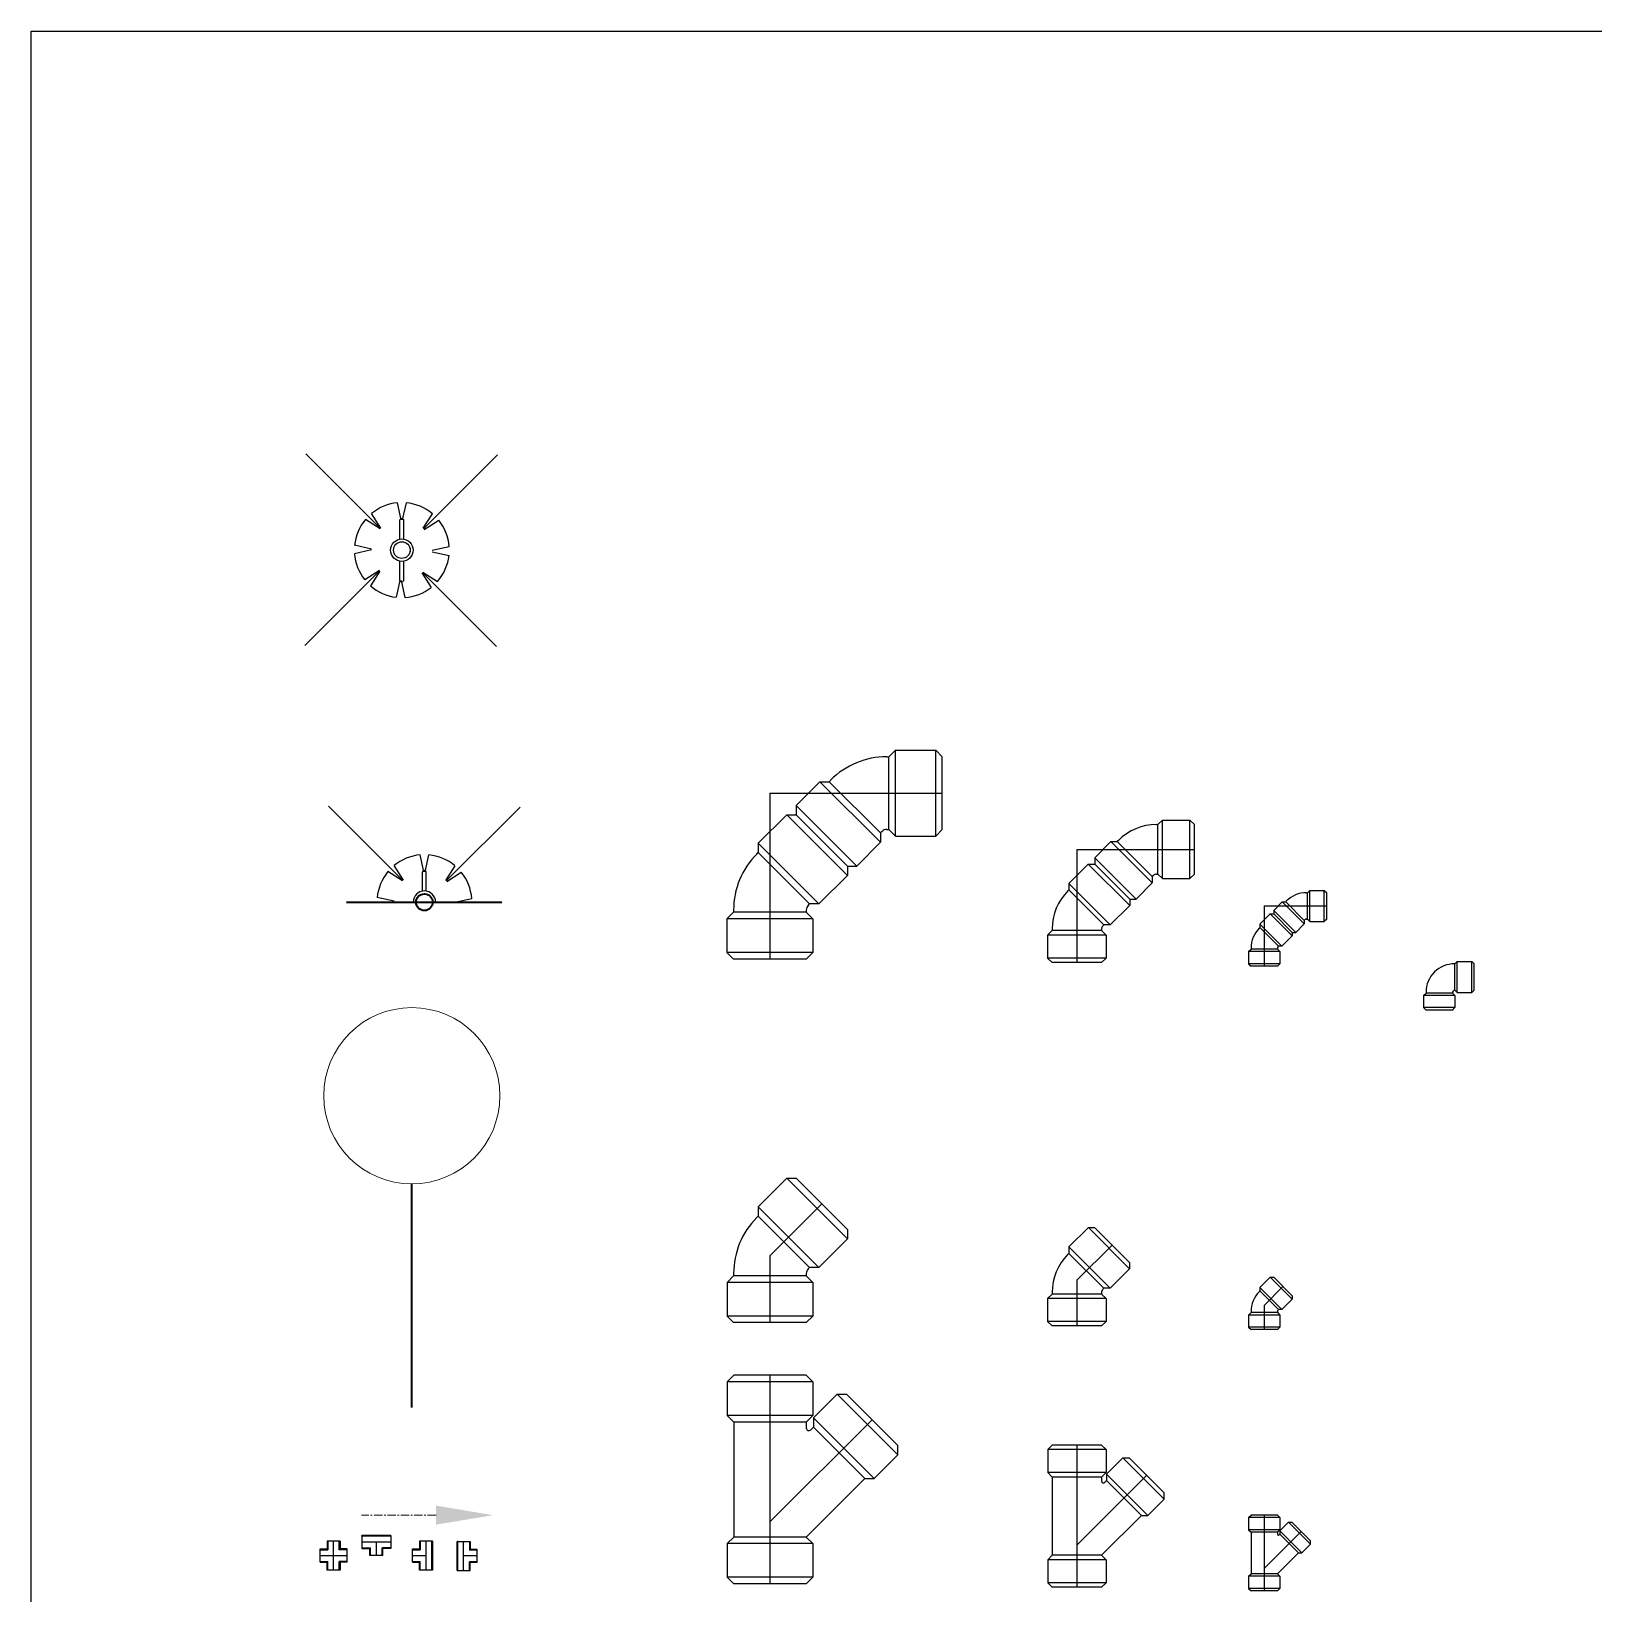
# Model space of a CAD drawing. Header units: millimetres. Extents: x -8500 to 104886, y -7800 to 56500.
# Drawn here: x 90397 to 92765, y 30811 to 33178 of the extents above; entities that cross this region are included whole.
import ezdxf

# ---------------------------------------------------------------- set-up
doc = ezdxf.new("R2010")
doc.units = ezdxf.units.MM
doc.header["$LTSCALE"] = 10
doc.linetypes.add('CENTER', pattern=[2, 1.25, -0.25, 0.25, -0.25])
for name, color, linetype, lineweight in [('CORRIDOR 1', 7, 'Continuous', 40), ('SH-SPRINKLAR', 1, 'Continuous', 30), ('WALL ROOM 22', 8, 'Continuous', 0), ('WWP', 82, 'CENTER', 13)]:
    doc.layers.add(name, color=color, linetype=linetype, lineweight=lineweight)
for name, color, linetype in [('ELBOW 45 - 110', 7, 'Continuous'), ('ELBOW 45-75', 7, 'Continuous'), ('Y TEE 110', 7, 'Continuous'), ('Y TEE 75', 7, 'Continuous')]:
    doc.layers.add(name, color=color, linetype=linetype)

# ---------------------------------------------------------------- blocks, each defined once
blk = doc.blocks.new('ELBOW 45 75')
at = {"layer": 'ELBOW 45-75'}
for p, q in [((30777.9, -29988.2), (30807.4, -29958.8)), ((30870, -30021.5), (30807.4, -29958.8)), ((30807.4, -29958.8), (30817, -29958.8)), ((30870, -30011.9), (30817, -29958.8)), ((30840.6, -30050.9), (30777.9, -29988.2)), ((30777.9, -29988.2), (30777.9, -29997.9)), ((30776.5, -29999.3), (30777.9, -29997.9)), ((30831, -30050.9), (30777.9, -29997.9)), ((30870, -30011.9), (30870, -30021.5)), ((30840.6, -30050.9), (30870, -30021.5)), ((30745.7, -30066.4), (30752.5, -30059.6)), ((30752.5, -30057.2), (30752.5, -30059.6)), ((30827.5, -30059.6), (30752.5, -30059.6)), ((30827.5, -30057.2), (30827.5, -30059.6)), ((30827.5, -30059.6), (30834.3, -30066.4)), ((30829.5, -30052.4), (30831, -30050.9)), ((30840.6, -30050.9), (30831, -30050.9)), ((30834.3, -30066.4), (30745.7, -30066.4)), ((30745.7, -30066.4), (30745.7, -30101.2)), ((30834.3, -30066.4), (30834.3, -30101.2)), ((30834.3, -30101.2), (30745.7, -30101.2)), ((30745.7, -30101.2), (30752.5, -30108)), ((30827.5, -30108), (30752.5, -30108)), ((30827.5, -30108), (30834.3, -30101.2))]:
    blk.add_line(p, q, dxfattribs=at)
at = {"layer": 'ELBOW 45-75', "color": 253}
blk.add_line((30790, -30038.8), (30843.5, -29985.3), dxfattribs=at)
at = {"layer": 'ELBOW 45-75', "color": 252}
blk.add_line((30790, -30038.8), (30790, -30108), dxfattribs=at)
at = {"layer": 'ELBOW 45-75'}
for radius in [81.8, 6.82]:
    blk.add_arc((30834.3, -30057.2), radius, 135, 180, dxfattribs=at)
blk = doc.blocks.new('y tee 110')
at = {"layer": 'Y TEE 110'}
for p, q in [((33336.7, -27550.3), (33346.7, -27540.3)), ((33336.7, -27550.3), (33336.7, -27601.3)), ((33466.7, -27550.3), (33336.7, -27550.3)), ((33456.7, -27540.3), (33346.7, -27540.3)), ((33456.7, -27540.3), (33466.7, -27550.3)), ((33466.7, -27550.3), (33466.7, -27601.3)), ((33467.4, -27604.8), (33503.5, -27568.8)), ((33503.5, -27568.8), (33517.6, -27568.8)), ((33503.5, -27568.8), (33595.4, -27660.7)), ((33517.6, -27568.8), (33595.4, -27646.6)), ((33336.7, -27601.3), (33346.7, -27611.3)), ((33466.7, -27601.3), (33336.7, -27601.3)), ((33456.7, -27611.3), (33466.7, -27601.3)), ((33346.7, -27611.3), (33346.7, -27785.3)), ((33456.7, -27611.3), (33346.7, -27611.3)), ((33456.7, -27611.3), (33456.7, -27620.1)), ((33463.5, -27622.9), (33467.4, -27619)), ((33467.4, -27604.8), (33467.4, -27619)), ((33467.4, -27604.8), (33559.3, -27696.8)), ((33467.4, -27619), (33545.2, -27696.8)), ((33595.4, -27660.7), (33595.4, -27646.6)), ((33559.3, -27696.8), (33595.4, -27660.7)), ((33456.7, -27785.3), (33545.2, -27696.8)), ((33545.2, -27696.8), (33559.3, -27696.8)), ((33336.7, -27795.3), (33346.7, -27785.3)), ((33456.7, -27785.3), (33346.7, -27785.3)), ((33456.7, -27785.3), (33466.7, -27795.3)), ((33336.7, -27795.3), (33336.7, -27846.3)), ((33466.7, -27795.3), (33336.7, -27795.3)), ((33466.7, -27795.3), (33466.7, -27846.3)), ((33336.7, -27846.3), (33346.7, -27856.3)), ((33466.7, -27846.3), (33336.7, -27846.3)), ((33456.7, -27856.3), (33346.7, -27856.3)), ((33456.7, -27856.3), (33466.7, -27846.3))]:
    blk.add_line(p, q, dxfattribs=at)
at = {"layer": 'Y TEE 110', "color": 252}
blk.add_line((33401.7, -27540.3), (33401.7, -27856.3), dxfattribs=at)
at = {"layer": 'Y TEE 110', "color": 253}
blk.add_line((33401.7, -27762.5), (33556.5, -27607.7), dxfattribs=at)
at = {"layer": 'Y TEE 110'}
blk.add_arc((33460.7, -27620.1), 4, 180, 315, dxfattribs=at)
blk = doc.blocks.new('y tee 75')
at = {"layer": 'Y TEE 75'}
for p, q in [((33672.1, -27619.3), (33678.9, -27612.5)), ((33760.7, -27619.3), (33672.1, -27619.3)), ((33672.1, -27619.3), (33672.1, -27654.1)), ((33753.9, -27612.5), (33678.9, -27612.5)), ((33753.9, -27612.5), (33760.7, -27619.3)), ((33760.7, -27619.3), (33760.7, -27654.1)), ((33761.3, -27656.5), (33785.9, -27631.9)), ((33785.9, -27631.9), (33795.5, -27631.9)), ((33785.9, -27631.9), (33848.5, -27694.6)), ((33795.5, -27631.9), (33848.5, -27684.9)), ((33672.1, -27654.1), (33678.9, -27660.9)), ((33760.7, -27654.1), (33672.1, -27654.1)), ((33678.9, -27660.9), (33678.9, -27779.5)), ((33753.9, -27660.9), (33678.9, -27660.9)), ((33753.9, -27660.9), (33760.7, -27654.1)), ((33753.9, -27660.9), (33753.9, -27666.9)), ((33758.6, -27668.8), (33761.3, -27666.1)), ((33761.3, -27656.5), (33823.9, -27719.2)), ((33761.3, -27656.5), (33761.3, -27666.1)), ((33761.3, -27666.1), (33814.3, -27719.2)), ((33848.5, -27694.6), (33848.5, -27684.9)), ((33823.9, -27719.2), (33848.5, -27694.6)), ((33753.9, -27779.5), (33814.3, -27719.2)), ((33814.3, -27719.2), (33823.9, -27719.2)), ((33672.1, -27786.4), (33678.9, -27779.5)), ((33672.1, -27786.4), (33672.1, -27821.1)), ((33760.7, -27786.4), (33672.1, -27786.4)), ((33753.9, -27779.5), (33678.9, -27779.5)), ((33753.9, -27779.5), (33760.7, -27786.4)), ((33760.7, -27786.4), (33760.7, -27821.1)), ((33672.1, -27821.1), (33678.9, -27827.9)), ((33760.7, -27821.1), (33672.1, -27821.1)), ((33753.9, -27827.9), (33678.9, -27827.9)), ((33753.9, -27827.9), (33760.7, -27821.1))]:
    blk.add_line(p, q, dxfattribs=at)
at = {"layer": 'Y TEE 75', "color": 252}
blk.add_line((33716.4, -27612.5), (33716.4, -27827.9), dxfattribs=at)
at = {"layer": 'Y TEE 75', "color": 253}
blk.add_line((33716.4, -27764), (33822, -27658.4), dxfattribs=at)
at = {"layer": 'Y TEE 75'}
blk.add_arc((33756.7, -27666.9), 2.73, 180, 315, dxfattribs=at)
blk = doc.blocks.new('ELBOW 45 110')
at = {"layer": 'ELBOW 45 - 110'}
for p, q in [((30322.9, -29964.6), (30366.1, -29921.5)), ((30458, -30013.4), (30366.1, -29921.5)), ((30366.1, -29921.5), (30380.2, -29921.5)), ((30458, -29999.3), (30380.2, -29921.5)), ((30322.9, -29964.6), (30322.9, -29978.8)), ((30414.9, -30056.5), (30322.9, -29964.6)), ((30320.8, -29980.9), (30322.9, -29978.8)), ((30400.7, -30056.5), (30322.9, -29978.8)), ((30414.9, -30056.5), (30458, -30013.4)), ((30458, -29999.3), (30458, -30013.4)), ((30398.6, -30058.7), (30400.7, -30056.5)), ((30414.9, -30056.5), (30400.7, -30056.5)), ((30275.6, -30079.2), (30285.6, -30069.2)), ((30275.6, -30079.2), (30275.6, -30130.2)), ((30405.6, -30079.2), (30275.6, -30079.2)), ((30285.6, -30065.8), (30285.6, -30069.2)), ((30395.6, -30069.2), (30285.6, -30069.2)), ((30395.6, -30065.8), (30395.6, -30069.2)), ((30395.6, -30069.2), (30405.6, -30079.2)), ((30405.6, -30079.2), (30405.6, -30130.2)), ((30275.6, -30130.2), (30285.6, -30140.2)), ((30405.6, -30130.2), (30275.6, -30130.2)), ((30395.6, -30140.2), (30405.6, -30130.2)), ((30395.6, -30140.2), (30285.6, -30140.2))]:
    blk.add_line(p, q, dxfattribs=at)
at = {"layer": 'ELBOW 45 - 110', "color": 253}
blk.add_line((30340.6, -30038.8), (30419.1, -29960.4), dxfattribs=at)
at = {"layer": 'ELBOW 45 - 110', "color": 252}
blk.add_line((30340.6, -30038.8), (30340.6, -30140.2), dxfattribs=at)
at = {"layer": 'ELBOW 45 - 110'}
for radius in [120, 10]:
    blk.add_arc((30405.6, -30065.8), radius, 135, 180, dxfattribs=at)
blk = doc.blocks.new('2 elbow 45 75')
at = {"layer": 'ELBOW 45-75'}
for p, q in [((376390.9, 228025.6), (376393, 228025.6)), ((376399.8, 228032.4), (376393, 228025.6)), ((376393, 227950.6), (376393, 228025.6)), ((376399.8, 227943.8), (376399.8, 228032.4)), ((376399.8, 228032.4), (376441.4, 228032.4)), ((376441.4, 227943.8), (376441.4, 228032.4)), ((376441.4, 228032.4), (376448.2, 228025.6)), ((376448.2, 227950.6), (376448.2, 228025.6)), ((376321.8, 227999.9), (376297.2, 227975.4)), ((376384.4, 227937.3), (376321.8, 227999.9)), ((376321.8, 227999.9), (376331.4, 227999.9)), ((376333.1, 228001.6), (376331.4, 227999.9)), ((376384.4, 227946.9), (376331.4, 227999.9)), ((376258.1, 227936.3), (376287.5, 227965.7)), ((376350.2, 227903.1), (376287.5, 227965.7)), ((376287.5, 227965.7), (376297.2, 227965.7)), ((376359.8, 227912.7), (376297.2, 227975.4)), ((376297.2, 227975.4), (376297.2, 227965.7)), ((376350.2, 227912.7), (376297.2, 227965.7)), ((376350.2, 227912.7), (376297.2, 227965.7)), ((376386.1, 227948.6), (376384.4, 227946.9)), ((376384.4, 227946.9), (376384.4, 227937.3)), ((376390.9, 227950.6), (376393, 227950.6)), ((376399.8, 227943.8), (376393, 227950.6)), ((376399.8, 227943.8), (376441.4, 227943.8)), ((376448.2, 227950.6), (376441.4, 227943.8)), ((376256.7, 227925.2), (376258.1, 227926.7)), ((376320.8, 227873.7), (376258.1, 227936.3)), ((376258.1, 227936.3), (376258.1, 227926.7)), ((376311.2, 227873.7), (376258.1, 227926.7)), ((376384.4, 227937.3), (376359.8, 227912.7)), ((376320.8, 227873.7), (376350.2, 227903.1)), ((376350.2, 227912.7), (376350.2, 227903.1)), ((376350.2, 227912.7), (376359.8, 227912.7)), ((376309.7, 227872.2), (376311.2, 227873.7)), ((376320.8, 227873.7), (376311.2, 227873.7)), ((376225.9, 227858.2), (376232.7, 227865)), ((376314.5, 227858.2), (376225.9, 227858.2)), ((376225.9, 227858.2), (376225.9, 227823.4)), ((376232.7, 227867.4), (376232.7, 227865)), ((376307.7, 227865), (376232.7, 227865)), ((376307.7, 227867.4), (376307.7, 227865)), ((376307.7, 227865), (376314.5, 227858.2)), ((376314.5, 227858.2), (376314.5, 227823.4)), ((376314.5, 227823.4), (376225.9, 227823.4)), ((376225.9, 227823.4), (376232.7, 227816.6)), ((376307.7, 227816.6), (376314.5, 227823.4)), ((376307.7, 227816.6), (376232.7, 227816.6))]:
    blk.add_line(p, q, dxfattribs=at)
at = {"layer": 'ELBOW 45-75', "color": 252}
blk.add_line((376270.2, 227988.1), (376270.2, 227816.6), dxfattribs=at)
at = {"layer": 'ELBOW 45-75', "color": 253}
blk.add_line((376270.2, 227988.1), (376448.2, 227988.1), dxfattribs=at)
at = {"layer": 'ELBOW 45-75'}
for centre, radius, start, end in [((376390.9, 227943.8), 81.8, 90, 135), ((376390.9, 227943.8), 6.82, 90, 135), ((376314.5, 227867.4), 81.8, 135, 180), ((376314.5, 227867.4), 6.82, 135, 180)]:
    blk.add_arc(centre, radius, start, end, dxfattribs=at)
blk = doc.blocks.new('2 elbow 45 110')
at = {"layer": 'ELBOW 45 - 110'}
for p, q in [((376437, 228123.2), (376440.1, 228123.2)), ((376450.1, 228133.2), (376440.1, 228123.2)), ((376440.1, 228013.3), (376440.1, 228123.2)), ((376450.1, 228133.2), (376511.1, 228133.2)), ((376450.1, 228003.3), (376450.1, 228133.2)), ((376511.1, 228003.3), (376511.1, 228133.2)), ((376511.1, 228133.2), (376521.1, 228123.2)), ((376521.1, 228013.3), (376521.1, 228123.2)), ((376335.6, 228085.6), (376299.6, 228049.6)), ((376335.6, 228085.6), (376349.8, 228085.6)), ((376427.5, 227993.8), (376335.6, 228085.6)), ((376352.2, 228088.1), (376349.8, 228085.6)), ((376427.5, 228007.9), (376349.8, 228085.6)), ((376299.6, 228049.6), (376299.6, 228035.5)), ((376391.5, 227957.7), (376299.6, 228049.6)), ((376242.3, 227992.3), (376285.4, 228035.5)), ((376377.3, 227943.6), (376285.4, 228035.5)), ((376285.4, 228035.5), (376299.6, 228035.5)), ((376377.3, 227957.7), (376299.6, 228035.5)), ((376377.3, 227957.7), (376299.6, 228035.5)), ((376430, 228010.3), (376427.5, 228007.9)), ((376427.5, 228007.9), (376427.5, 227993.8)), ((376437, 228013.3), (376440.1, 228013.3)), ((376450.1, 228003.3), (376440.1, 228013.3)), ((376450.1, 228003.3), (376511.1, 228003.3)), ((376521.1, 228013.3), (376511.1, 228003.3)), ((376240.2, 227976), (376242.3, 227978.2)), ((376242.3, 227992.3), (376242.3, 227978.2)), ((376334.2, 227900.5), (376242.3, 227992.3)), ((376320.1, 227900.5), (376242.3, 227978.2)), ((376427.5, 227993.8), (376391.5, 227957.7)), ((376377.3, 227957.7), (376377.3, 227943.6)), ((376377.3, 227957.7), (376391.5, 227957.7)), ((376334.2, 227900.5), (376377.3, 227943.6)), ((376195, 227877.8), (376205, 227887.8)), ((376205, 227891.2), (376205, 227887.8)), ((376315, 227887.8), (376205, 227887.8)), ((376315, 227891.2), (376315, 227887.8)), ((376315, 227887.8), (376325, 227877.8)), ((376317.9, 227898.3), (376320.1, 227900.5)), ((376334.2, 227900.5), (376320.1, 227900.5)), ((376195, 227877.8), (376195, 227826.8)), ((376325, 227877.8), (376195, 227877.8)), ((376325, 227877.8), (376325, 227826.8)), ((376195, 227826.8), (376205, 227816.8)), ((376325, 227826.8), (376195, 227826.8)), ((376315, 227816.8), (376205, 227816.8)), ((376315, 227816.8), (376325, 227826.8))]:
    blk.add_line(p, q, dxfattribs=at)
at = {"layer": 'ELBOW 45 - 110', "color": 252}
blk.add_line((376260, 228068.3), (376260, 227816.8), dxfattribs=at)
at = {"layer": 'ELBOW 45 - 110', "color": 253}
blk.add_line((376260, 228068.3), (376521.1, 228068.3), dxfattribs=at)
at = {"layer": 'ELBOW 45 - 110'}
for centre, radius, start, end in [((376437, 228003.3), 120, 90, 135), ((376437, 228003.3), 10, 90, 135), ((376325, 227891.2), 120, 135, 180), ((376325, 227891.2), 10, 135, 180)]:
    blk.add_arc(centre, radius, start, end, dxfattribs=at)
blk = doc.blocks.new('ARROW')
at = {"layer": 'WWP'}
blk.add_lwpolyline([(127.4, 8.9), (16.2, 8.9)], dxfattribs=at)
blk.add_solid([(127.4, 23.1, 0), (212.5, 8.9, 0), (127.4, -5.2, 0)], dxfattribs=at)
blk = doc.blocks.new('Y 40')
at = {"layer": 'Y TEE 75'}
for p, q in [((-1133, 83.8), (-1129.4, 87.3)), ((-1086.6, 83.8), (-1133, 83.8)), ((-1133, 83.8), (-1133, 65.6)), ((-1090.1, 87.3), (-1129.4, 87.3)), ((-1090.1, 87.3), (-1086.6, 83.8)), ((-1086.6, 83.8), (-1086.6, 65.6)), ((-1086.3, 64.3), (-1073.4, 77.2)), ((-1073.4, 77.2), (-1068.4, 77.2)), ((-1073.4, 77.2), (-1040.6, 44.4)), ((-1068.4, 77.2), (-1040.6, 49.4)), ((-1133, 65.6), (-1129.4, 62)), ((-1086.6, 65.6), (-1133, 65.6)), ((-1129.4, 62), (-1129.4, -0.1)), ((-1090.1, 62), (-1129.4, 62)), ((-1090.1, 62), (-1086.6, 65.6)), ((-1090.1, 62), (-1090.1, 58.9)), ((-1087.7, 57.9), (-1086.3, 59.3)), ((-1086.3, 64.3), (-1053.5, 31.5)), ((-1086.3, 64.3), (-1086.3, 59.3)), ((-1086.3, 59.3), (-1058.6, 31.5)), ((-1040.6, 44.4), (-1040.6, 49.4)), ((-1090.1, -0.1), (-1058.6, 31.5)), ((-1058.6, 31.5), (-1053.5, 31.5)), ((-1053.5, 31.5), (-1040.6, 44.4)), ((-1133, -3.7), (-1129.4, -0.1)), ((-1133, -3.7), (-1133, -21.9)), ((-1086.6, -3.7), (-1133, -3.7)), ((-1133, -21.9), (-1129.4, -25.4)), ((-1086.6, -21.9), (-1133, -21.9)), ((-1090.1, -0.1), (-1129.4, -0.1)), ((-1090.1, -0.1), (-1086.6, -3.7)), ((-1090.1, -25.4), (-1086.6, -21.9)), ((-1086.6, -3.7), (-1086.6, -21.9)), ((-1090.1, -25.4), (-1129.4, -25.4))]:
    blk.add_line(p, q, dxfattribs=at)
at = {"layer": 'Y TEE 75', "color": 252}
blk.add_line((-1109.8, 87.3), (-1109.8, -25.4), dxfattribs=at)
at = {"layer": 'Y TEE 75', "color": 253}
blk.add_line((-1109.8, 8), (-1054.5, 63.3), dxfattribs=at)
at = {"layer": 'Y TEE 75'}
blk.add_arc((-1088.7, 58.9), 1.43, 180, 315, dxfattribs=at)
blk = doc.blocks.new('ELBOW 40')
at = {"layer": 'ELBOW 45-75'}
for p, q in [((-1116.1, 50.2), (-1100.7, 65.6)), ((-1083.3, 17.4), (-1116.1, 50.2)), ((-1116.1, 50.2), (-1116.1, 45.2)), ((-1067.9, 32.8), (-1100.7, 65.6)), ((-1100.7, 65.6), (-1095.6, 65.6)), ((-1067.9, 37.9), (-1095.6, 65.6)), ((-1116.9, 44.4), (-1116.1, 45.2)), ((-1088.3, 17.4), (-1116.1, 45.2)), ((-1083.3, 17.4), (-1067.9, 32.8)), ((-1067.9, 37.9), (-1067.9, 32.8)), ((-1133, 9.3), (-1129.4, 12.9)), ((-1086.6, 9.3), (-1133, 9.3)), ((-1133, 9.3), (-1133, -8.9)), ((-1129.4, 14.1), (-1129.4, 12.9)), ((-1090.1, 12.9), (-1129.4, 12.9)), ((-1090.1, 14.1), (-1090.1, 12.9)), ((-1090.1, 12.9), (-1086.6, 9.3)), ((-1089.1, 16.6), (-1088.3, 17.4)), ((-1083.3, 17.4), (-1088.3, 17.4)), ((-1086.6, 9.3), (-1086.6, -8.9)), ((-1086.6, -8.9), (-1133, -8.9)), ((-1133, -8.9), (-1129.4, -12.5)), ((-1090.1, -12.5), (-1129.4, -12.5)), ((-1090.1, -12.5), (-1086.6, -8.9))]:
    blk.add_line(p, q, dxfattribs=at)
at = {"layer": 'ELBOW 45-75', "color": 253}
blk.add_line((-1109.8, 23.7), (-1081.8, 51.7), dxfattribs=at)
at = {"layer": 'ELBOW 45-75', "color": 252}
blk.add_line((-1109.8, 23.7), (-1109.8, -12.5), dxfattribs=at)
at = {"layer": 'ELBOW 45-75'}
for radius in [42.8, 3.57]:
    blk.add_arc((-1086.6, 14.1), radius, 135, 180, dxfattribs=at)
blk = doc.blocks.new('ELBOW 45 40')
at = {"layer": 'ELBOW 45-75'}
for p, q in [((-1041.9, 70.7), (-1045.5, 67.2)), ((-1041.9, 24.4), (-1041.9, 70.7)), ((-1041.9, 70.7), (-1020.2, 70.7)), ((-1020.2, 24.4), (-1020.2, 70.7)), ((-1020.2, 70.7), (-1016.6, 67.2)), ((-1082.8, 53.8), (-1095.6, 40.9)), ((-1050, 21), (-1082.8, 53.8)), ((-1082.8, 53.8), (-1077.7, 53.8)), ((-1076.9, 54.6), (-1077.7, 53.8)), ((-1050, 26), (-1077.7, 53.8)), ((-1046.6, 67.2), (-1045.5, 67.2)), ((-1045.5, 27.9), (-1045.5, 67.2)), ((-1016.6, 27.9), (-1016.6, 67.2)), ((-1116.1, 20.5), (-1100.7, 35.8)), ((-1067.9, 3), (-1100.7, 35.8)), ((-1100.7, 35.8), (-1095.6, 35.8)), ((-1062.8, 8.1), (-1095.6, 40.9)), ((-1095.6, 40.9), (-1095.6, 35.8)), ((-1067.9, 8.1), (-1095.6, 35.8)), ((-1067.9, 8.1), (-1095.6, 35.8)), ((-1049.1, 26.9), (-1050, 26)), ((-1050, 26), (-1050, 21)), ((-1046.6, 27.9), (-1045.5, 27.9)), ((-1041.9, 24.4), (-1045.5, 27.9)), ((-1041.9, 24.4), (-1020.2, 24.4)), ((-1016.6, 27.9), (-1020.2, 24.4)), ((-1116.9, 14.6), (-1116.1, 15.4)), ((-1083.3, -12.3), (-1116.1, 20.5)), ((-1116.1, 20.5), (-1116.1, 15.4)), ((-1088.3, -12.3), (-1116.1, 15.4)), ((-1083.3, -12.3), (-1067.9, 3)), ((-1067.9, 8.1), (-1067.9, 3)), ((-1067.9, 8.1), (-1062.8, 8.1)), ((-1050, 21), (-1062.8, 8.1)), ((-1133, -20.4), (-1129.4, -16.9)), ((-1086.6, -20.4), (-1133, -20.4)), ((-1133, -20.4), (-1133, -38.6)), ((-1129.4, -15.6), (-1129.4, -16.9)), ((-1090.1, -16.9), (-1129.4, -16.9)), ((-1090.1, -15.6), (-1090.1, -16.9)), ((-1090.1, -16.9), (-1086.6, -20.4)), ((-1089.1, -13.1), (-1088.3, -12.3)), ((-1083.3, -12.3), (-1088.3, -12.3)), ((-1086.6, -20.4), (-1086.6, -38.6)), ((-1086.6, -38.6), (-1133, -38.6)), ((-1133, -38.6), (-1129.4, -42.2)), ((-1090.1, -42.2), (-1129.4, -42.2)), ((-1090.1, -42.2), (-1086.6, -38.6))]:
    blk.add_line(p, q, dxfattribs=at)
at = {"layer": 'ELBOW 45-75', "color": 252}
blk.add_line((-1109.8, 47.5), (-1109.8, -42.2), dxfattribs=at)
at = {"layer": 'ELBOW 45-75', "color": 253}
blk.add_line((-1109.8, 47.5), (-1016.6, 47.5), dxfattribs=at)
at = {"layer": 'ELBOW 45-75'}
for centre, radius, start, end in [((-1046.6, 24.4), 42.8, 90, 135), ((-1046.6, 24.4), 3.57, 90, 135), ((-1086.6, -15.6), 42.8, 135, 180), ((-1086.6, -15.6), 3.57, 135, 180)]:
    blk.add_arc(centre, radius, start, end, dxfattribs=at)
blk = doc.blocks.new('CSPRINKLER')
at = {"layer": 'SH-SPRINKLAR', "lineweight": -3}
for p, q in [((214628.9, 27351.6), (214516, 27464.5)), ((214694.3, 27351), (214806.3, 27463)), ((214660.5, 27364.9), (214654.8, 27390.6)), ((214662.4, 27364.9), (214668.1, 27390.6)), ((214628.4, 27351), (214606.2, 27365.2)), ((214629.5, 27352.1), (214615.4, 27374.3)), ((214658.5, 27335.9), (214658.5, 27364.8)), ((214664.2, 27335.9), (214664.2, 27364.8)), ((214693.6, 27351.8), (214707.7, 27374)), ((214695.1, 27350.2), (214717.2, 27364.3)), ((214615.3, 27319), (214589.5, 27313.3)), ((214615.3, 27320.4), (214589.6, 27326.1)), ((214707.3, 27318.6), (214733.2, 27324.3)), ((214707.3, 27316.4), (214732.9, 27310.7)), ((214658.5, 27272.9), (214658.5, 27301.8)), ((214664.2, 27272.9), (214664.2, 27301.8)), ((214627.6, 27287.4), (214514.4, 27174.2)), ((214627.2, 27288), (214605, 27273.9)), ((214628.1, 27286.9), (214613.9, 27264.6)), ((214658.4, 27272.9), (214652.8, 27247.3)), ((214660.1, 27272.8), (214665.8, 27246.9)), ((214691.7, 27284.2), (214705.8, 27262.1)), ((214692.5, 27284.9), (214804.7, 27172.7)), ((214693.2, 27285.6), (214715.5, 27271.4))]:
    blk.add_line(p, q, dxfattribs=at)
for centre, major_axis, start_param, end_param in [((214661.3, 27318.8), (-50.9, 50.9), -0.694779, -0.093398), ((214661.3, 27318.8), (-50.9, 50.9), -1.484541, -0.879506), ((214661.3, 27318.8), (50.9, 50.9), 1.657505, 2.255676), ((214661.3, 27363.7), (2.16, 2.16), 5.863873, 8.273293), ((214661.3, 27318.8), (50.9, 50.9), 5.57395, 6.180955), ((214661.3, 27318.8), (0, 17), 5.497787, 11.780972), ((214661.3, 27318.8), (0, 12.6), 5.497787, 11.780972), ((214661.3, 27318.8), (-50.9, 50.9), 0.862204, 1.45951), ((214661.3, 27318.8), (50.9, 50.9), 4.778634, 5.384791), ((214661.3, 27274), (2.16, 2.16), 2.722281, 5.131701), ((214661.3, 27318.8), (-50.9, 50.9), 1.637496, 2.236801), ((214661.3, 27318.8), (-50.9, 50.9), 2.418515, 3.021492)]:
    blk.add_ellipse(centre, major_axis=major_axis, ratio=1, start_param=start_param, end_param=end_param, dxfattribs=at)
at = {"layer": 'WALL ROOM 22', "lineweight": -2}
blk.add_circle((214661.3, 27318.8), 12.6, dxfattribs=at)
blk = doc.blocks.new('PIPE SIZE')
at = {"color": 72, "lineweight": 0}
blk.add_circle((-847448, -414206.5), 133.5, dxfattribs=at)
at = {"layer": 'CORRIDOR 1', "color": 72}
blk.add_line((-847448, -414678.9), (-847448, -414340.1), dxfattribs=at)
blk = doc.blocks.new('WALLSPRINKLER')
at = {"layer": 'CORRIDOR 1', "color": 1}
blk.add_line((-847547, -413913.3), (-847311.9, -413913.3), dxfattribs=at)
at = {"layer": 'SH-SPRINKLAR', "lineweight": -3}
for p, q in [((-847461.4, -413880.6), (-847574.3, -413767.6)), ((-847396, -413881.1), (-847284, -413769.2)), ((-847460.8, -413880), (-847475, -413857.8)), ((-847429.8, -413867.3), (-847435.5, -413841.6)), ((-847427.9, -413867.3), (-847422.2, -413841.6)), ((-847396.7, -413880.3), (-847382.6, -413858.2)), ((-847461.9, -413881.1), (-847484.2, -413867)), ((-847431.8, -413896.3), (-847431.8, -413867.3)), ((-847426.1, -413896.3), (-847426.1, -413867.3)), ((-847395.2, -413881.9), (-847373.1, -413867.8)), ((-847475, -413911.8), (-847500.7, -413906.1)), ((-847383, -413913.5), (-847357.1, -413907.8))]:
    blk.add_line(p, q, dxfattribs=at)
for centre, major_axis, start_param, end_param in [((-847429, -413913.3), (-50.9, 50.9), -0.694779, -0.093398), ((-847429, -413913.3), (-50.9, 50.9), -1.484541, -0.879506), ((-847429, -413913.3), (50.9, 50.9), 1.657505, 2.255676), ((-847429, -413868.4), (2.16, 2.16), 5.863873, 8.273293), ((-847429, -413913.3), (50.9, 50.9), 5.57395, 6.180955), ((-847429, -413913.3), (0, 17), 10.998374, 14.139966)]:
    blk.add_ellipse(centre, major_axis=major_axis, ratio=1, start_param=start_param, end_param=end_param, dxfattribs=at)
at = {"layer": 'WALL ROOM 22', "lineweight": -2}
blk.add_circle((-847429, -413913.3), 12.6, dxfattribs=at)
blk = doc.blocks.new('40 ELBOW 90')
at = {"color": 72}
blk.add_line((9973.8, -27098.3), (9977.4, -27101.9), dxfattribs=at)
at = {"layer": 'ELBOW 45-75', "color": 72}
for p, q in [((9981, -27050.5), (9977.4, -27054.1)), ((9977.4, -27094), (9977.4, -27054.1)), ((9981, -27097.6), (9981, -27050.5)), ((9981, -27050.5), (10003.2, -27050.5)), ((10003.2, -27097.6), (10003.2, -27050.5)), ((10003.2, -27050.5), (10006.8, -27054.1)), ((10006.8, -27094), (10006.8, -27054.1)), ((10006.8, -27094), (10006.8, -27054.1)), ((9930.3, -27101.9), (9933.9, -27098.3)), ((9977.4, -27101.9), (9930.3, -27101.9)), ((9930.3, -27101.9), (9930.3, -27120.4)), ((9933.9, -27097), (9933.9, -27098.3)), ((9973.8, -27098.3), (9933.9, -27098.3)), ((9981, -27097.6), (9977.4, -27094)), ((9977.4, -27101.9), (9977.4, -27120.4)), ((9981, -27097.6), (10003.2, -27097.6)), ((10006.8, -27094), (10003.2, -27097.6)), ((9977.4, -27120.4), (9930.3, -27120.4)), ((9930.3, -27120.4), (9933.9, -27124)), ((9973.8, -27124), (9933.9, -27124)), ((9973.8, -27124), (9977.4, -27120.4))]:
    blk.add_line(p, q, dxfattribs=at)
for centre, radius, start, end in [((9976.4, -27096.6), 42.5, 88.621, 180.582), ((9978.4, -27098.5), 4.59, 101.9195, 177.3775)]:
    blk.add_arc(centre, radius, start, end, dxfattribs=at)
blk = doc.blocks.new('T 20 MM MIRROR')
for points in [[(141577.5, -73216), (141577.5, -73172), (141576.4, -73172), (141576.4, -73216)], [(141596.2, -73184.1), (141606.7, -73184.1), (141606.7, -73185.3), (141595, -73185.3), (141595, -73172), (141596.2, -73172)], [(141596.2, -73203.9), (141606.7, -73203.9), (141606.7, -73202.8), (141595, -73202.8), (141595, -73216), (141596.2, -73216)]]:
    blk.add_hatch(color=256).paths.add_polyline_path(points)
for p, q in [((141576.4, -73172), (141596.2, -73172)), ((141576.4, -73216), (141576.4, -73172)), ((141577.5, -73216), (141577.5, -73172)), ((141595, -73172), (141595, -73185.3)), ((141606.7, -73184.1), (141595, -73184.1)), ((141606.7, -73185.3), (141595, -73185.3)), ((141606.7, -73185.3), (141595, -73185.3)), ((141596.2, -73172), (141596.2, -73184.1)), ((141606.7, -73184.1), (141596.2, -73184.1)), ((141576.4, -73216), (141576.4, -73204.3)), ((141576.4, -73216), (141596.2, -73216)), ((141577.5, -73216), (141577.5, -73204.3)), ((141606.7, -73202.8), (141595, -73202.8)), ((141595, -73216), (141595, -73202.8)), ((141606.7, -73202.8), (141595, -73202.8)), ((141606.7, -73203.9), (141595, -73203.9)), ((141596.2, -73216), (141596.2, -73203.9)), ((141606.7, -73203.9), (141596.2, -73203.9))]:
    blk.add_line(p, q)
at = {"color": 252}
blk.add_line((141586.3, -73216), (141586.3, -73172), dxfattribs=at)
at = {"color": 253}
blk.add_line((141606.7, -73194), (141586.3, -73194), dxfattribs=at)
blk.add_lwpolyline([(141577.5, -73216), (141577.5, -73172), (141576.4, -73172), (141576.4, -73216)], close=True)
blk.add_lwpolyline([(141606.7, -73203.9), (141606.7, -73184.1)])
blk = doc.blocks.new('T 20 OUT')
for points in [[(-2073.1, 376.7), (-2117.1, 376.7), (-2117.1, 377.8), (-2073.1, 377.8)], [(-2105, 358), (-2105, 347.5), (-2103.8, 347.5), (-2103.8, 359.2), (-2117.1, 359.2), (-2117.1, 358)], [(-2085.2, 358), (-2085.2, 347.5), (-2086.4, 347.5), (-2086.4, 359.2), (-2073.1, 359.2), (-2073.1, 358)]]:
    blk.add_hatch(color=256).paths.add_polyline_path(points)
for p, q in [((-2117.1, 377.8), (-2117.1, 358)), ((-2073.1, 377.8), (-2117.1, 377.8)), ((-2073.1, 376.7), (-2117.1, 376.7)), ((-2117.1, 359.2), (-2103.8, 359.2)), ((-2117.1, 358), (-2105, 358)), ((-2105, 347.5), (-2105, 359.2)), ((-2105, 347.5), (-2105, 358)), ((-2103.8, 347.5), (-2103.8, 359.2)), ((-2103.8, 347.5), (-2103.8, 359.2)), ((-2086.4, 347.5), (-2086.4, 359.2)), ((-2073.1, 359.2), (-2086.4, 359.2)), ((-2086.4, 347.5), (-2086.4, 359.2)), ((-2085.2, 347.5), (-2085.2, 359.2)), ((-2073.1, 358), (-2085.2, 358)), ((-2085.2, 347.5), (-2085.2, 358)), ((-2073.1, 377.8), (-2084.8, 377.8)), ((-2073.1, 376.7), (-2084.8, 376.7)), ((-2073.1, 377.8), (-2073.1, 358))]:
    blk.add_line(p, q)
at = {"color": 253}
blk.add_line((-2073.1, 367.9), (-2117.1, 367.9), dxfattribs=at)
at = {"color": 252}
blk.add_line((-2095.1, 347.5), (-2095.1, 367.9), dxfattribs=at)
blk.add_lwpolyline([(-2073.1, 376.7), (-2117.1, 376.7), (-2117.1, 377.8), (-2073.1, 377.8)], close=True)
blk.add_lwpolyline([(-2085.2, 347.5), (-2105, 347.5)])
blk = doc.blocks.new('T 20 IN')
for points in [[(-1900.9, 357.4), (-1911.5, 357.4), (-1911.5, 356.2), (-1899.7, 356.2), (-1899.7, 369.5), (-1900.9, 369.5)], [(-1882.2, 325.4), (-1882.2, 369.5), (-1881.1, 369.5), (-1881.1, 325.4)], [(-1900.9, 337.6), (-1911.5, 337.6), (-1911.5, 338.7), (-1899.7, 338.7), (-1899.7, 325.4), (-1900.9, 325.4)]]:
    blk.add_hatch(color=256).paths.add_polyline_path(points)
for p, q in [((-1911.5, 357.4), (-1900.9, 357.4)), ((-1911.5, 357.4), (-1899.7, 357.4)), ((-1911.5, 356.2), (-1899.7, 356.2)), ((-1911.5, 356.2), (-1899.7, 356.2)), ((-1881.1, 369.5), (-1900.9, 369.5)), ((-1900.9, 369.5), (-1900.9, 357.4)), ((-1899.7, 369.5), (-1899.7, 356.2)), ((-1882.2, 325.4), (-1882.2, 369.5)), ((-1881.1, 325.4), (-1881.1, 369.5)), ((-1911.5, 338.7), (-1899.7, 338.7)), ((-1911.5, 338.7), (-1899.7, 338.7)), ((-1911.5, 337.6), (-1899.7, 337.6)), ((-1911.5, 337.6), (-1900.9, 337.6)), ((-1900.9, 325.4), (-1900.9, 337.6)), ((-1899.7, 325.4), (-1899.7, 338.7)), ((-1882.2, 325.4), (-1882.2, 337.2)), ((-1881.1, 325.4), (-1881.1, 337.2)), ((-1881.1, 325.4), (-1900.9, 325.4))]:
    blk.add_line(p, q)
at = {"color": 252}
blk.add_line((-1891, 325.4), (-1891, 369.5), dxfattribs=at)
at = {"color": 253}
blk.add_line((-1911.5, 347.5), (-1891, 347.5), dxfattribs=at)
blk.add_lwpolyline([(-1911.5, 337.6), (-1911.5, 357.4)])
blk.add_lwpolyline([(-1882.2, 325.4), (-1882.2, 369.5), (-1881.1, 369.5), (-1881.1, 325.4)], close=True)
blk = doc.blocks.new('CROSS')
for points in [[(-2041, 357.4), (-2051.6, 357.4), (-2051.6, 356.2), (-2039.9, 356.2), (-2039.9, 369.5), (-2041, 369.5)], [(-2021.2, 357.4), (-2010.7, 357.4), (-2010.7, 356.2), (-2022.4, 356.2), (-2022.4, 369.5), (-2021.2, 369.5)], [(-2041, 337.6), (-2051.6, 337.6), (-2051.6, 338.7), (-2039.9, 338.7), (-2039.9, 325.4), (-2041, 325.4)], [(-2021.2, 337.6), (-2010.7, 337.6), (-2010.7, 338.7), (-2022.4, 338.7), (-2022.4, 325.4), (-2021.2, 325.4)]]:
    blk.add_hatch(color=256).paths.add_polyline_path(points)
for p, q in [((-2051.6, 357.4), (-2041, 357.4)), ((-2051.6, 357.4), (-2039.9, 357.4)), ((-2051.6, 356.2), (-2039.9, 356.2)), ((-2051.6, 356.2), (-2039.9, 356.2)), ((-2021.2, 369.5), (-2041, 369.5)), ((-2041, 369.5), (-2041, 357.4)), ((-2039.9, 369.5), (-2039.9, 356.2)), ((-2022.4, 356.2), (-2022.4, 369.5)), ((-2010.7, 356.2), (-2022.4, 356.2)), ((-2010.7, 356.2), (-2022.4, 356.2)), ((-2021.2, 357.4), (-2021.2, 369.5)), ((-2010.7, 357.4), (-2021.2, 357.4)), ((-2010.7, 357.4), (-2021.2, 357.4)), ((-2051.6, 338.7), (-2039.9, 338.7)), ((-2051.6, 338.7), (-2039.9, 338.7)), ((-2051.6, 337.6), (-2039.9, 337.6)), ((-2051.6, 337.6), (-2041, 337.6)), ((-2041, 325.4), (-2041, 337.6)), ((-2039.9, 325.4), (-2039.9, 338.7)), ((-2022.4, 325.4), (-2022.4, 338.7)), ((-2010.7, 338.7), (-2022.4, 338.7)), ((-2010.7, 338.7), (-2022.4, 338.7)), ((-2022.4, 325.4), (-2022.4, 337.2)), ((-2021.2, 325.4), (-2021.2, 337.6)), ((-2010.7, 337.6), (-2021.2, 337.6)), ((-2010.7, 337.6), (-2021.2, 337.6)), ((-2021.2, 325.4), (-2021.2, 337.2)), ((-2021.2, 325.4), (-2041, 325.4))]:
    blk.add_line(p, q)
at = {"color": 252}
blk.add_line((-2031.1, 325.4), (-2031.1, 369.5), dxfattribs=at)
at = {"color": 253}
blk.add_line((-2051.6, 347.5), (-2010.7, 347.5), dxfattribs=at)
for points in [[(-2051.6, 337.6), (-2051.6, 357.4)], [(-2022.4, 356.2), (-2022.4, 369.5), (-2021.2, 369.5), (-2021.2, 357.4)], [(-2010.7, 337.6), (-2010.7, 357.4)], [(-2021.2, 337.6), (-2021.2, 325.4), (-2022.4, 325.4), (-2022.4, 338.7)]]:
    blk.add_lwpolyline(points)

msp = doc.modelspace()

# ---------------------------------------------------------------- linework, layer by layer
msp.add_lwpolyline([(95120, 29255.5), (90397.3, 29255.5), (90397.3, 33178.4), (95120, 33178.4)], close=True)

# ---------------------------------------------------------------- block references
at = {"color": 0, "linetype": 'Continuous', "lineweight": 13}
for name, p, xscale, yscale, zscale in [('2 elbow 45 110', (-284878.5, -196125.8), 1.000358474851935, 1.000358474851935, 1.000358474851935), ('2 elbow 45 75', (-284134, -195955.3), 0.9995887575577347, 0.9995887575577347, 0.9995887575577347)]:
    msp.add_blockref(name, p, dxfattribs=dict(at, xscale=xscale, yscale=yscale, zscale=zscale))
at = {"xscale": 1.016166281755213, "yscale": 1.016166281755213, "zscale": 1.016166281755213}
for name, p in [('ELBOW 45 40', (93393, 31805)), ('ELBOW 40', (93393, 31224.1)), ('ARROW', (90881.1, 30921.3)), ('Y 40', (93393, 30841.5))]:
    msp.add_blockref(name, p, dxfattribs=at)
for name, p in [('40 ELBOW 90', (82576.5, 58819.6)), ('T 20 OUT', (93015.2, 30521.7)), ('CROSS', (92886.4, 30521.7)), ('T 20 IN', (92886.4, 30521.7))]:
    msp.add_blockref(name, p)
at = {"lineweight": 0}
msp.add_blockref('T 20 MM MIRROR', (-50533.9, 104062.5), dxfattribs=at)
at = {"layer": 'CORRIDOR 1', "color": 1, "xscale": 1.000050060138069, "yscale": 1.000050060138069, "zscale": 1.000050060138069}
for name in ['WALLSPRINKLER', 'PIPE SIZE']:
    msp.add_blockref(name, (938464.3, 445793, -65348.3), dxfattribs=at)
at = {"layer": 'ELBOW 45 - 110'}
msp.add_blockref('ELBOW 45 110', (61175.8, 61362.2), dxfattribs=at)
at = {"layer": 'ELBOW 45-75', "xscale": 0.9992304435205255, "yscale": 0.9992304435205255, "zscale": 0.9992304435205255}
msp.add_blockref('ELBOW 45 75', (61215.1, 61301.8), dxfattribs=at)
at = {"layer": 'WALL ROOM 22', "lineweight": -2, "xscale": 1.000050060138069, "yscale": 1.000050060138069, "zscale": 1.000050060138069}
msp.add_blockref('CSPRINKLER', (-123713.3, 5072.2, -65348.3), dxfattribs=at)
at = {"layer": 'Y TEE 110'}
msp.add_blockref('y tee 110', (58114.8, 58682.5), dxfattribs=at)
at = {"layer": 'Y TEE 75', "xscale": 0.9992304435208582, "yscale": 0.9992304435208582, "zscale": 0.9992304435208582}
msp.add_blockref('y tee 75', (58291, 58627.7), dxfattribs=at)

doc.saveas('drawing.dxf')
